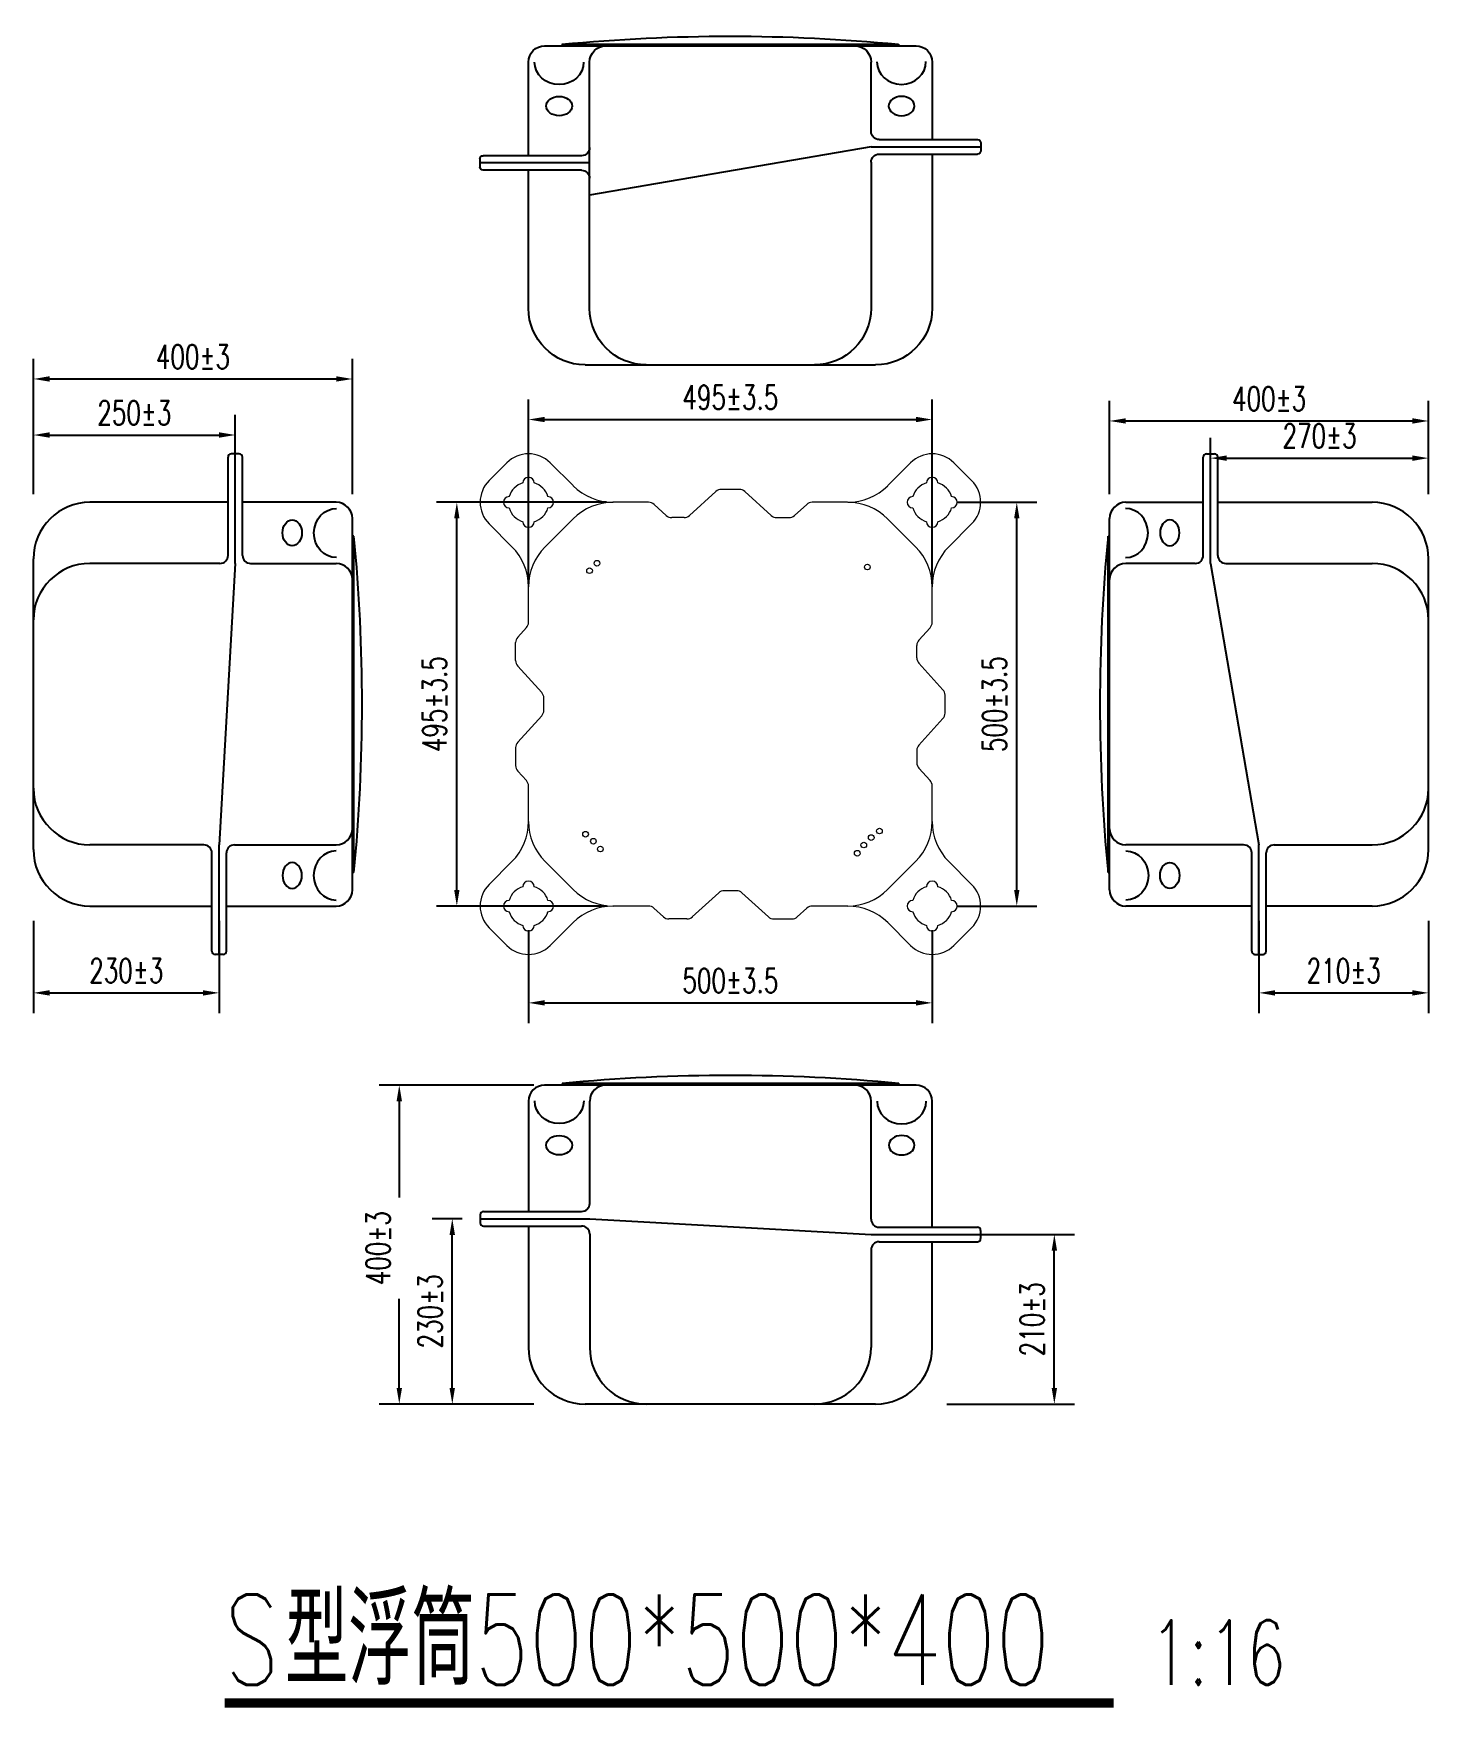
# Model space of a CAD drawing. Header units: millimetres. Extents: x -1003406 to 3312184, y 81337 to 716393.
# Drawn here: x 1129715 to 1131443, y 430045 to 432118 of the extents above; entities that cross this region are included whole.
import ezdxf

# ---------------------------------------------------------------- set-up
doc = ezdxf.new("R2010")
doc.units = ezdxf.units.MM
doc.header["$LTSCALE"] = 10
doc.layers.get('Defpoints').update_dxf_attribs({"linetype": 'CONTINUOUS'})
doc.layers.add('2维浮筒', color=253, linetype='CONTINUOUS', lineweight=5)
for name, color, linetype in [('DIM_SYMB', 3, 'CONTINUOUS'), ('FT', 5, 'CONTINUOUS'), ('PUB_DIM', 3, 'CONTINUOUS'), ('PUB_TEXT', 7, 'CONTINUOUS')]:
    doc.layers.add(name, color=color, linetype=linetype)
doc.styles.add('_TCH_DIM_T3', font='SIMPLEX', dxfattribs={"width": 0.705882, "bigfont": 'GBCBIG'})
doc.styles.get("Standard").update_dxf_attribs({"font": 'simplex.shx', "width": 0.7, "bigfont": 'hztxt.shx'})
doc.dimstyles.new('_T&&10', dxfattribs={"dimtxt": 29.75, "dimasz": 20, "dimexe": 25, "dimexo": 30, "dimgap": 12.625, "dimtad": 1, "dimdec": 0, "dimzin": 0, "dimdsep": 46, "dimtxsty": '_TCH_DIM_T3', "dimcen": 0.09, "dimclrt": 7, "dimazin": 2, "dimtfac": 1, "dimtdec": 0, "dimtix": 1, "dimtmove": 2, "dimatfit": 3, "dimfxl": 100, "dimtolj": 1, "dimtzin": 0, "dimarcsym": 0})

# ---------------------------------------------------------------- blocks, each defined once
blk = doc.blocks.new('*D625')
at = {"layer": 'Defpoints', "color": 0, "transparency": 16777216}
for p in [(1130168.5, 430816), (1130365.3, 430816), (1130365.3, 430421)]:
    blk.add_point(p, dxfattribs=at)
at = {"layer": 'PUB_DIM', "color": 0, "lineweight": -2, "transparency": 16777216}
for p, q in [((1130335.3, 430816), (1130143.5, 430816)), ((1130168.5, 430796), (1130168.5, 430676.6)), ((1130168.5, 430441), (1130168.5, 430551.3)), ((1130335.3, 430421), (1130143.5, 430421))]:
    blk.add_line(p, q, dxfattribs=at)
at = {"layer": 'PUB_DIM', "color": 0, "transparency": 16777216}
for points in [[(1130165.2, 430796), (1130171.9, 430796), (1130168.5, 430816)], [(1130165.2, 430441), (1130171.9, 430441), (1130168.5, 430421)]]:
    blk.add_solid(points, dxfattribs=at)
at = {"layer": 'PUB_DIM', "color": 7, "transparency": 16777216, "insert": (1130142.2, 430614), "char_height": 29.75, "attachment_point": 5, "rotation": 90, "style": '_TCH_DIM_T3'}
blk.add_mtext('\\A1;400±3', dxfattribs=at)
blk = doc.blocks.new('*D626')
at = {"layer": 'Defpoints', "color": 0, "transparency": 16777216}
for p in [(1129965.4, 431621), (1129715.4, 431547.7), (1129965.4, 431547.7)]:
    blk.add_point(p, dxfattribs=at)
at = {"layer": 'PUB_DIM', "color": 0, "lineweight": -2, "transparency": 16777216}
for p, q in [((1129715.4, 431577.7), (1129715.4, 431646)), ((1129965.4, 431577.7), (1129965.4, 431646)), ((1129735.4, 431621), (1129945.4, 431621))]:
    blk.add_line(p, q, dxfattribs=at)
at = {"layer": 'PUB_DIM', "color": 0, "transparency": 16777216}
for points in [[(1129735.4, 431624.4), (1129735.4, 431617.7), (1129715.4, 431621)], [(1129945.4, 431624.4), (1129945.4, 431617.7), (1129965.4, 431621)]]:
    blk.add_solid(points, dxfattribs=at)
at = {"layer": 'PUB_DIM', "color": 7, "transparency": 16777216, "insert": (1129840.4, 431648.5), "char_height": 29.75, "attachment_point": 5, "style": '_TCH_DIM_T3'}
blk.add_mtext('\\A1;250±3', dxfattribs=at)
blk = doc.blocks.new('*D627')
at = {"layer": 'Defpoints', "color": 0, "transparency": 16777216}
for p in [(1130110.4, 431690.4), (1129715.4, 431517.7), (1130110.4, 431517.7)]:
    blk.add_point(p, dxfattribs=at)
at = {"layer": 'PUB_DIM', "color": 0, "lineweight": -2, "transparency": 16777216}
for p, q in [((1129715.4, 431547.7), (1129715.4, 431715.4)), ((1130110.4, 431547.7), (1130110.4, 431715.4)), ((1129735.4, 431690.4), (1130090.4, 431690.4))]:
    blk.add_line(p, q, dxfattribs=at)
at = {"layer": 'PUB_DIM', "color": 0, "transparency": 16777216}
for points in [[(1129735.4, 431693.8), (1129735.4, 431687.1), (1129715.4, 431690.4)], [(1130090.4, 431693.8), (1130090.4, 431687.1), (1130110.4, 431690.4)]]:
    blk.add_solid(points, dxfattribs=at)
at = {"layer": 'PUB_DIM', "color": 7, "transparency": 16777216, "insert": (1129912.9, 431717.9), "char_height": 29.75, "attachment_point": 5, "style": '_TCH_DIM_T3'}
blk.add_mtext('\\A1;400±3', dxfattribs=at)
blk = doc.blocks.new('*D628')
at = {"layer": 'Defpoints', "color": 0, "transparency": 16777216}
for p in [(1129715.4, 431049.6), (1129945.4, 431049.6), (1129945.4, 430930.2)]:
    blk.add_point(p, dxfattribs=at)
at = {"layer": 'PUB_DIM', "color": 0, "lineweight": -2, "transparency": 16777216}
for p, q in [((1129715.4, 431019.6), (1129715.4, 430905.2)), ((1129945.4, 431019.6), (1129945.4, 430905.2)), ((1129735.4, 430930.2), (1129925.4, 430930.2))]:
    blk.add_line(p, q, dxfattribs=at)
at = {"layer": 'PUB_DIM', "color": 0, "transparency": 16777216}
for points in [[(1129735.4, 430933.5), (1129735.4, 430926.8), (1129715.4, 430930.2)], [(1129925.4, 430933.5), (1129925.4, 430926.8), (1129945.4, 430930.2)]]:
    blk.add_solid(points, dxfattribs=at)
at = {"layer": 'PUB_DIM', "color": 7, "transparency": 16777216, "insert": (1129830.4, 430957.7), "char_height": 29.75, "attachment_point": 5, "style": '_TCH_DIM_T3'}
blk.add_mtext('\\A1;230±3', dxfattribs=at)
blk = doc.blocks.new('*D868')
at = {"layer": 'Defpoints', "color": 0, "transparency": 16777216}
for p in [(1131233.4, 431049.6), (1131443.4, 431049.6), (1131443.4, 430930.2)]:
    blk.add_point(p, dxfattribs=at)
at = {"layer": 'PUB_DIM', "color": 0, "lineweight": -2, "transparency": 16777216}
for p, q in [((1131233.4, 431019.6), (1131233.4, 430905.2)), ((1131443.4, 431019.6), (1131443.4, 430905.2)), ((1131253.4, 430930.2), (1131423.4, 430930.2))]:
    blk.add_line(p, q, dxfattribs=at)
at = {"layer": 'PUB_DIM', "color": 0, "transparency": 16777216}
for points in [[(1131253.4, 430933.5), (1131253.4, 430926.8), (1131233.4, 430930.2)], [(1131423.4, 430933.5), (1131423.4, 430926.8), (1131443.4, 430930.2)]]:
    blk.add_solid(points, dxfattribs=at)
at = {"layer": 'PUB_DIM', "color": 7, "transparency": 16777216, "insert": (1131338.4, 430957.7), "char_height": 29.75, "attachment_point": 5, "style": '_TCH_DIM_T3'}
blk.add_mtext('\\A1;210±3', dxfattribs=at)
blk = doc.blocks.new('*D869')
at = {"layer": 'Defpoints', "color": 0, "transparency": 16777216}
for p in [(1131443.4, 431638.4), (1131048.4, 431517.7), (1131443.4, 431517.7)]:
    blk.add_point(p, dxfattribs=at)
at = {"layer": 'PUB_DIM', "color": 0, "lineweight": -2, "transparency": 16777216}
for p, q in [((1131048.4, 431547.7), (1131048.4, 431663.4)), ((1131443.4, 431547.7), (1131443.4, 431663.4)), ((1131068.4, 431638.4), (1131423.4, 431638.4))]:
    blk.add_line(p, q, dxfattribs=at)
at = {"layer": 'PUB_DIM', "color": 0, "transparency": 16777216}
for points in [[(1131068.4, 431641.8), (1131068.4, 431635.1), (1131048.4, 431638.4)], [(1131423.4, 431641.8), (1131423.4, 431635.1), (1131443.4, 431638.4)]]:
    blk.add_solid(points, dxfattribs=at)
at = {"layer": 'PUB_DIM', "color": 7, "transparency": 16777216, "insert": (1131245.9, 431665.9), "char_height": 29.75, "attachment_point": 5, "style": '_TCH_DIM_T3'}
blk.add_mtext('\\A1;400±3', dxfattribs=at)
blk = doc.blocks.new('*D870')
at = {"layer": 'Defpoints', "color": 0, "transparency": 16777216}
for p in [(1131443.4, 431592.4), (1131173.4, 431547.7), (1131443.4, 431547.7)]:
    blk.add_point(p, dxfattribs=at)
at = {"layer": 'PUB_DIM', "color": 0, "lineweight": -2, "transparency": 16777216}
for p, q in [((1131173.4, 431577.7), (1131173.4, 431617.4)), ((1131443.4, 431577.7), (1131443.4, 431617.4)), ((1131193.4, 431592.4), (1131423.4, 431592.4))]:
    blk.add_line(p, q, dxfattribs=at)
at = {"layer": 'PUB_DIM', "color": 0, "transparency": 16777216}
for points in [[(1131193.4, 431595.7), (1131193.4, 431589), (1131173.4, 431592.4)], [(1131423.4, 431595.7), (1131423.4, 431589), (1131443.4, 431592.4)]]:
    blk.add_solid(points, dxfattribs=at)
at = {"layer": 'PUB_DIM', "color": 7, "transparency": 16777216, "insert": (1131308.4, 431619.9), "char_height": 29.75, "attachment_point": 5, "style": '_TCH_DIM_T3'}
blk.add_mtext('\\A1;270±3', dxfattribs=at)
blk = doc.blocks.new('*D871')
at = {"layer": 'Defpoints', "color": 0, "transparency": 16777216}
for p in [(1130828.6, 431537.7), (1130933.4, 431537.7), (1130828.6, 431037.7)]:
    blk.add_point(p, dxfattribs=at)
at = {"layer": 'PUB_DIM', "color": 0, "lineweight": -2, "transparency": 16777216}
for p, q in [((1130858.6, 431537.7), (1130958.4, 431537.7)), ((1130933.4, 431057.7), (1130933.4, 431517.7)), ((1130858.6, 431037.7), (1130958.4, 431037.7))]:
    blk.add_line(p, q, dxfattribs=at)
at = {"layer": 'PUB_DIM', "color": 0, "transparency": 16777216}
for points in [[(1130930.1, 431517.7), (1130936.7, 431517.7), (1130933.4, 431537.7)], [(1130930.1, 431057.7), (1130936.7, 431057.7), (1130933.4, 431037.7)]]:
    blk.add_solid(points, dxfattribs=at)
at = {"layer": 'PUB_DIM', "color": 7, "transparency": 16777216, "insert": (1130905.9, 431287.7), "char_height": 29.75, "attachment_point": 5, "rotation": 90, "style": '_TCH_DIM_T3'}
blk.add_mtext('\\A1;500±3.5', dxfattribs=at)
blk = doc.blocks.new('*D872')
at = {"layer": 'Defpoints', "color": 0, "transparency": 16777216}
for p in [(1130239.8, 431537.7), (1130455.2, 431537.7), (1130455.2, 431037.7)]:
    blk.add_point(p, dxfattribs=at)
at = {"layer": 'PUB_DIM', "color": 0, "lineweight": -2, "transparency": 16777216}
for p, q in [((1130425.2, 431537.7), (1130214.8, 431537.7)), ((1130239.8, 431057.7), (1130239.8, 431517.7)), ((1130425.2, 431037.7), (1130214.8, 431037.7))]:
    blk.add_line(p, q, dxfattribs=at)
at = {"layer": 'PUB_DIM', "color": 0, "transparency": 16777216}
for points in [[(1130236.5, 431517.7), (1130243.1, 431517.7), (1130239.8, 431537.7)], [(1130236.5, 431057.7), (1130243.1, 431057.7), (1130239.8, 431037.7)]]:
    blk.add_solid(points, dxfattribs=at)
at = {"layer": 'PUB_DIM', "color": 7, "transparency": 16777216, "insert": (1130212.3, 431287.7), "char_height": 29.75, "attachment_point": 5, "rotation": 90, "style": '_TCH_DIM_T3'}
blk.add_mtext('\\A1;495±3.5', dxfattribs=at)
blk = doc.blocks.new('*D873')
at = {"layer": 'Defpoints', "color": 0, "transparency": 16777216}
for p in [(1130328.6, 431037.7), (1130828.6, 431037.7), (1130828.6, 430917.8)]:
    blk.add_point(p, dxfattribs=at)
at = {"layer": 'PUB_DIM', "color": 0, "lineweight": -2, "transparency": 16777216}
for p, q in [((1130328.6, 431007.7), (1130328.6, 430892.8)), ((1130828.6, 431007.7), (1130828.6, 430892.8)), ((1130348.6, 430917.8), (1130808.6, 430917.8))]:
    blk.add_line(p, q, dxfattribs=at)
at = {"layer": 'PUB_DIM', "color": 0, "transparency": 16777216}
for points in [[(1130348.6, 430921.2), (1130348.6, 430914.5), (1130328.6, 430917.8)], [(1130808.6, 430921.2), (1130808.6, 430914.5), (1130828.6, 430917.8)]]:
    blk.add_solid(points, dxfattribs=at)
at = {"layer": 'PUB_DIM', "color": 7, "transparency": 16777216, "insert": (1130578.6, 430945.3), "char_height": 29.75, "attachment_point": 5, "style": '_TCH_DIM_T3'}
blk.add_mtext('\\A1;500±3.5', dxfattribs=at)
blk = doc.blocks.new('*D874')
at = {"layer": 'Defpoints', "color": 0, "transparency": 16777216}
for p in [(1130828.6, 431640.2), (1130328.6, 431411.2), (1130828.6, 431411.2)]:
    blk.add_point(p, dxfattribs=at)
at = {"layer": 'PUB_DIM', "color": 0, "lineweight": -2, "transparency": 16777216}
for p, q in [((1130328.6, 431441.2), (1130328.6, 431665.2)), ((1130828.6, 431441.2), (1130828.6, 431665.2)), ((1130348.6, 431640.2), (1130808.6, 431640.2))]:
    blk.add_line(p, q, dxfattribs=at)
at = {"layer": 'PUB_DIM', "color": 0, "transparency": 16777216}
for points in [[(1130348.6, 431643.5), (1130348.6, 431636.9), (1130328.6, 431640.2)], [(1130808.6, 431643.5), (1130808.6, 431636.9), (1130828.6, 431640.2)]]:
    blk.add_solid(points, dxfattribs=at)
at = {"layer": 'PUB_DIM', "color": 7, "transparency": 16777216, "insert": (1130578.6, 431667.7), "char_height": 29.75, "attachment_point": 5, "style": '_TCH_DIM_T3'}
blk.add_mtext('\\A1;495±3.5', dxfattribs=at)
blk = doc.blocks.new('$matou$00000178')
at = {"layer": 'FT', "color": 0}
for p, q in [((230, 191.5), (-230, 191.5)), ((208.5, 193.5), (-208.2, 193.5)), ((-208.2, 193.5), (-208.2, 191.5)), ((208.5, 193.5), (208.5, 191.5)), ((-250, 171.5), (-250, 75.5)), ((-174.3, 85.5), (-174.3, 171.5)), ((174.3, -133.5), (174.3, 171.5)), ((250, 55.5), (250, 171.5)), ((-174.3, 66.5), (-310.1, 66.5)), ((-184.3, 75.5), (-306.1, 75.5)), ((-174.3, 66.5), (174.3, 6.5)), ((-184.3, 57.5), (-306.1, 57.5)), ((-250, 57.5), (-250, -133.5)), ((-174.3, 47.5), (-174.3, -133.5)), ((174.3, 46.5), (310.1, 46.5)), ((184.3, 55.5), (306.1, 55.5)), ((184.3, 37.5), (306.1, 37.5)), ((250, -133.5), (250, 37.5)), ((180, -203.5), (-180, -203.5))]:
    blk.add_line(p, q, dxfattribs=at)
at = {"layer": 'FT', "color": 0, "ltscale": 0.5}
for p, q in [((-310.1, 71.5), (-310.1, 61.5)), ((310.1, 51.5), (310.1, 41.5))]:
    blk.add_line(p, q, dxfattribs=at)
at = {"layer": 'FT', "color": 0}
for centre, radius, start, end in [((-230, 171.5), 20, 90, 180), ((0.2, -1972), 2175.5, 84.5043, 95.4957), ((-154.3, 171.5), 20, 90, 180), ((154.3, 171.5), 20, 0, 90), ((230, 171.5), 20, 0, 90), ((-184.3, 85.5), 10, 270, 0), ((184.3, 65.5), 10, 180, 270), ((-306.1, 61.5), 4, 180, 270), ((-184.3, 47.5), 10, 0, 90), ((306.1, 41.5), 4, 270, 0), ((184.3, 27.5), 10, 90, 180), ((-180, -133.5), 70, 180, 270), ((-104.3, -133.5), 70, 180, 270), ((104.3, -133.5), 70, 270, 0), ((180, -133.5), 70, 270, 0)]:
    blk.add_arc(centre, radius, start, end, dxfattribs=at)
at = {"layer": 'FT', "color": 0, "ltscale": 0.5}
for centre, start, end in [((-306.1, 71.5), 90, 180), ((306.1, 51.5), 0, 90)]:
    blk.add_arc(centre, 4, start, end, dxfattribs=at)
at = {"layer": 'FT', "color": 0, "extrusion": (0, 0, -1)}
blk.add_ellipse((-211.9, 171.9), major_axis=(-30.4, 0.1), ratio=0.921809, start_param=3.141593, end_param=6.283185, dxfattribs=at)
at = {"layer": 'FT', "color": 0}
blk.add_ellipse((212.1, 171.5), major_axis=(30.4, 0), ratio=0.921809, start_param=3.141593, end_param=6.283185, dxfattribs=at)
blk.add_ellipse((-212.1, 117), major_axis=(-16, 0), ratio=0.75, dxfattribs=at)
at = {"layer": 'FT', "color": 0, "extrusion": (0, 0, -1)}
blk.add_ellipse((212.1, 117), major_axis=(16, 0), ratio=0.75, dxfattribs=at)

msp = doc.modelspace()

# ---------------------------------------------------------------- linework, layer by layer
at = {"layer": '2维浮筒'}
for p, q in [((1130279.8, 431564.7), (1130301.7, 431586.6)), ((1130355.5, 431586.6), (1130383.8, 431558.3)), ((1130801.8, 431586.6), (1130773.5, 431558.3)), ((1130855.5, 431586.6), (1130877.5, 431564.7)), ((1130528, 431521.3), (1130560.8, 431551.1)), ((1130589.8, 431553.7), (1130567.5, 431553.7)), ((1130629.3, 431521.3), (1130596.5, 431551.1)), ((1130477.4, 431537.7), (1130433.2, 431537.7)), ((1130499.3, 431521.3), (1130484.1, 431535.1)), ((1130658, 431521.3), (1130673.2, 431535.1)), ((1130723.9, 431537.7), (1130679.9, 431537.7)), ((1130279.8, 431510.9), (1130308.1, 431482.6)), ((1130383.9, 431517.2), (1130349.1, 431482.5)), ((1130521.3, 431518.7), (1130506, 431518.7)), ((1130636, 431518.7), (1130651.3, 431518.7)), ((1130808.1, 431482.5), (1130773.4, 431517.2)), ((1130877.5, 431510.9), (1130849.1, 431482.6)), ((1130328.6, 431389.2), (1130328.6, 431433)), ((1130828.6, 431389), (1130828.6, 431433)), ((1130315.2, 431370.6), (1130326, 431382.5)), ((1130812.2, 431367.1), (1130826, 431382.3)), ((1130312.6, 431341.6), (1130312.6, 431363.9)), ((1130809.6, 431345.1), (1130809.6, 431360.4)), ((1130812.2, 431338.4), (1130842, 431305.6)), ((1130315.2, 431334.9), (1130345, 431302.1)), ((1130347.6, 431280.1), (1130347.6, 431295.4)), ((1130844.6, 431276.6), (1130844.6, 431298.9)), ((1130315.2, 431240.6), (1130345, 431273.4)), ((1130812.2, 431237.1), (1130842, 431269.9)), ((1130312.6, 431233.9), (1130312.6, 431211.6)), ((1130809.6, 431230.4), (1130809.6, 431215.1)), ((1130315.2, 431204.9), (1130326, 431193)), ((1130812.2, 431208.4), (1130826, 431193.2)), ((1130328.6, 431142.3), (1130328.6, 431186.3)), ((1130828.6, 431142.3), (1130828.6, 431186.5)), ((1130279.8, 431064.6), (1130308.1, 431092.9)), ((1130383.9, 431058.3), (1130349.1, 431093)), ((1130808.1, 431093), (1130773.4, 431058.3)), ((1130877.5, 431064.6), (1130849.1, 431092.9)), ((1130531.5, 431024.3), (1130564.3, 431054.1)), ((1130586.3, 431056.7), (1130571, 431056.7)), ((1130625.8, 431024.3), (1130593, 431054.1)), ((1130477.2, 431037.7), (1130433.2, 431037.7)), ((1130495.8, 431024.3), (1130483.9, 431035.1)), ((1130661.5, 431024.3), (1130673.4, 431035.1)), ((1130723.9, 431037.7), (1130680.1, 431037.7)), ((1130301.7, 430988.9), (1130279.8, 431010.8)), ((1130355.5, 430988.9), (1130383.8, 431017.2)), ((1130524.8, 431021.7), (1130502.5, 431021.7)), ((1130632.5, 431021.7), (1130654.8, 431021.7)), ((1130801.8, 430988.9), (1130773.5, 431017.2)), ((1130877.5, 431010.8), (1130855.5, 430988.9))]:
    msp.add_line(p, q, dxfattribs=at)
for centre in [(1130413.4, 431462.2), (1130404.2, 431453), (1130748.3, 431457.5), (1130399.2, 431126.7), (1130763.3, 431130.6), (1130408.9, 431118), (1130417.6, 431108.3), (1130743.9, 431113.3), (1130753.1, 431122.5), (1130735.8, 431103.1)]:
    msp.add_circle(centre, 3.5, dxfattribs=at)
for centre, radius, start, end in [((1130328.6, 431559.7), 38, 45, 135), ((1130828.7, 431559.7), 38, 45, 135), ((1130328.6, 431561.7), 7, 0, 180), ((1130828.6, 431561.7), 7, 0, 180), ((1130306.7, 431537.8), 38, 135, 225), ((1130304.6, 431537.7), 7, 90, 270), ((1130328.6, 431537.7), 25, 106.2602, 163.7398), ((1130328.6, 431537.7), 25, 16.2602, 73.7398), ((1130352.6, 431537.7), 7, 270, 90), ((1130433.3, 431607.7), 70, 225, 270), ((1130567.5, 431543.7), 10, 90, 132.2737), ((1130589.8, 431543.7), 10, 47.7263, 90), ((1130724, 431607.7), 70, 270, 315), ((1130804.6, 431537.7), 7, 90, 270), ((1130828.6, 431537.7), 25, 106.2602, 163.7398), ((1130828.6, 431537.7), 25, 16.2602, 73.7398), ((1130852.6, 431537.7), 7, 270, 90), ((1130850.6, 431537.8), 38, 315, 45), ((1130328.6, 431537.7), 25, 196.2602, 253.7398), ((1130328.6, 431537.7), 25, 286.2602, 343.7398), ((1130433.4, 431467.7), 70, 90, 135), ((1130477.4, 431527.7), 10, 47.7263, 90), ((1130679.9, 431527.7), 10, 90, 132.2737), ((1130723.9, 431467.7), 70, 45, 90), ((1130828.6, 431537.7), 25, 196.2602, 253.7398), ((1130828.6, 431537.7), 25, 286.2602, 343.7398), ((1130328.6, 431513.7), 7, 180, 0), ((1130506, 431528.7), 10, 227.7263, 270), ((1130521.3, 431528.7), 10, 270, 312.2737), ((1130636, 431528.7), 10, 227.7263, 270), ((1130651.3, 431528.7), 10, 270, 312.2737), ((1130828.6, 431513.7), 7, 180, 0), ((1130258.6, 431433.1), 70, 0, 45), ((1130398.6, 431433), 70, 135, 180), ((1130758.6, 431433), 70, 0, 45), ((1130898.6, 431433.1), 70, 135, 180), ((1130318.6, 431389.2), 10, 317.7263, 0), ((1130818.6, 431389), 10, 317.7263, 0), ((1130322.6, 431363.9), 10, 137.7263, 180), ((1130819.6, 431360.4), 10, 137.7263, 180), ((1130322.6, 431341.6), 10, 180, 222.2737), ((1130819.6, 431345.1), 10, 180, 222.2737), ((1130337.6, 431295.4), 10, 0, 42.2737), ((1130834.6, 431298.9), 10, 0, 42.2737), ((1130337.6, 431280.1), 10, 317.7263, 0), ((1130834.6, 431276.6), 10, 317.7263, 0), ((1130322.6, 431233.9), 10, 137.7263, 180), ((1130819.6, 431230.4), 10, 137.7263, 180), ((1130819.6, 431215.1), 10, 180, 222.2737), ((1130322.6, 431211.6), 10, 180, 222.2737), ((1130318.6, 431186.3), 10, 0, 42.2737), ((1130818.6, 431186.5), 10, 0, 42.2737), ((1130258.6, 431142.4), 70, 315, 0), ((1130398.6, 431142.5), 70, 180, 225), ((1130758.6, 431142.5), 70, 315, 0), ((1130898.6, 431142.4), 70, 180, 225), ((1130328.6, 431061.7), 7, 0, 180), ((1130828.6, 431061.7), 7, 0, 180), ((1130306.7, 431037.7), 38, 135, 225), ((1130328.6, 431037.7), 25, 106.2602, 163.7398), ((1130328.6, 431037.7), 25, 16.2602, 73.7398), ((1130433.4, 431107.7), 70, 225, 270), ((1130571, 431046.7), 10, 90, 132.2737), ((1130586.3, 431046.7), 10, 47.7263, 90), ((1130723.9, 431107.7), 70, 270, 315), ((1130828.6, 431037.7), 25, 106.2602, 163.7398), ((1130828.6, 431037.7), 25, 16.2602, 73.7398), ((1130850.6, 431037.7), 38, 315, 45), ((1130304.6, 431037.7), 7, 90, 270), ((1130328.6, 431037.7), 25, 196.2602, 253.7398), ((1130328.6, 431037.7), 25, 286.2602, 343.7398), ((1130352.6, 431037.7), 7, 270, 90), ((1130433.3, 430967.7), 70, 90, 135), ((1130477.2, 431027.7), 10, 47.7263, 90), ((1130680.1, 431027.7), 10, 90, 132.2737), ((1130724, 430967.7), 70, 45, 90), ((1130804.6, 431037.7), 7, 90, 270), ((1130828.6, 431037.7), 25, 196.2602, 253.7398), ((1130828.6, 431037.7), 25, 286.2602, 343.7398), ((1130852.6, 431037.7), 7, 270, 90), ((1130328.6, 431013.7), 7, 180, 0), ((1130502.5, 431031.7), 10, 227.7263, 270), ((1130524.8, 431031.7), 10, 270, 312.2737), ((1130632.5, 431031.7), 10, 227.7263, 270), ((1130654.8, 431031.7), 10, 270, 312.2737), ((1130828.6, 431013.7), 7, 180, 0), ((1130328.6, 431015.8), 38, 225, 315), ((1130828.7, 431015.8), 38, 225, 315)]:
    msp.add_arc(centre, radius, start, end, dxfattribs=at)
at = {"layer": 'DIM_SYMB', "color": 0, "const_width": 11.2}
msp.add_lwpolyline([(1129952.2, 430050.8), (1131053.5, 430050.8)], dxfattribs=at)
at = {"layer": 'FT', "color": 0}
for p, q in [((1129956.4, 431472), (1129956.4, 431593.7)), ((1129965.4, 431462), (1129965.4, 431597.7)), ((1129974.4, 431472), (1129974.4, 431593.7)), ((1131164.4, 431472), (1131164.4, 431593.7)), ((1131173.4, 431462), (1131173.4, 431597.7)), ((1131182.4, 431472), (1131182.4, 431593.7)), ((1129956.4, 431537.7), (1129785.4, 431537.7)), ((1130090.4, 431537.7), (1129974.4, 431537.7)), ((1131068.4, 431537.7), (1131164.4, 431537.7)), ((1131182.4, 431537.7), (1131373.4, 431537.7)), ((1130110.4, 431057.7), (1130110.4, 431517.7)), ((1131048.4, 431057.7), (1131048.4, 431517.7)), ((1130112.4, 431495.9), (1130110.4, 431495.9)), ((1130112.4, 431079.2), (1130112.4, 431495.9)), ((1131046.4, 431495.9), (1131048.4, 431495.9)), ((1131046.4, 431079.2), (1131046.4, 431495.9)), ((1129715.4, 431107.7), (1129715.4, 431467.7)), ((1129946.4, 431462), (1129785.4, 431462)), ((1129965.4, 431462), (1129945.4, 431113.5)), ((1129984.4, 431462), (1130090.4, 431462)), ((1131154.4, 431462), (1131068.4, 431462)), ((1131173.4, 431462), (1131233.4, 431113.5)), ((1131192.4, 431462), (1131373.4, 431462)), ((1131443.4, 431107.7), (1131443.4, 431467.7)), ((1129926.4, 431113.5), (1129785.4, 431113.5)), ((1129945.4, 430977.8), (1129945.4, 431113.5)), ((1129964.4, 431113.5), (1130090.4, 431113.5)), ((1131214.4, 431113.5), (1131068.4, 431113.5)), ((1131233.4, 430977.8), (1131233.4, 431113.5)), ((1131252.4, 431113.5), (1131373.4, 431113.5)), ((1129936.4, 430981.8), (1129936.4, 431103.5)), ((1129954.4, 430981.8), (1129954.4, 431103.5)), ((1131224.4, 430981.8), (1131224.4, 431103.5)), ((1131242.4, 430981.8), (1131242.4, 431103.5)), ((1130112.4, 431079.2), (1130110.4, 431079.2)), ((1131046.4, 431079.2), (1131048.4, 431079.2)), ((1129785.4, 431037.7), (1129936.4, 431037.7)), ((1129954.4, 431037.7), (1130090.4, 431037.7)), ((1131224.4, 431037.7), (1131068.4, 431037.7)), ((1131373.4, 431037.7), (1131242.4, 431037.7)), ((1130808.6, 430816), (1130348.6, 430816)), ((1130370.4, 430818), (1130370.4, 430816)), ((1130787.1, 430818), (1130370.4, 430818)), ((1130787.1, 430818), (1130787.1, 430816)), ((1130328.6, 430796), (1130328.6, 430659.5)), ((1130404.4, 430669.5), (1130404.4, 430796)), ((1130752.9, 430650), (1130752.9, 430796)), ((1130828.6, 430640), (1130828.6, 430796)), ((1130272.7, 430659.5), (1130394.4, 430659.5)), ((1130268.7, 430650.5), (1130404.4, 430650.5)), ((1130272.7, 430641.5), (1130394.4, 430641.5)), ((1130328.6, 430641.5), (1130328.6, 430491)), ((1130404.4, 430650.5), (1130752.9, 430631)), ((1130762.9, 430640), (1130884.6, 430640)), ((1130404.4, 430631.5), (1130404.4, 430491)), ((1130752.9, 430631), (1130888.6, 430631)), ((1130752.9, 430612), (1130752.9, 430491)), ((1130762.9, 430622), (1130884.6, 430622)), ((1130828.6, 430491), (1130828.6, 430622)), ((1130758.6, 430421), (1130398.6, 430421))]:
    msp.add_line(p, q, dxfattribs=at)
at = {"layer": 'FT', "color": 0, "ltscale": 0.5}
for p, q in [((1129970.4, 431597.7), (1129960.4, 431597.7)), ((1131168.4, 431597.7), (1131178.4, 431597.7)), ((1129950.4, 430977.8), (1129940.4, 430977.8)), ((1131228.4, 430977.8), (1131238.4, 430977.8)), ((1130268.7, 430655.5), (1130268.7, 430645.5)), ((1130888.6, 430636), (1130888.6, 430626))]:
    msp.add_line(p, q, dxfattribs=at)
at = {"layer": 'FT', "color": 0}
for centre, radius, start, end in [((1129960.4, 431593.7), 4, 90, 180), ((1131178.4, 431593.7), 4, 0, 90), ((1129785.4, 431467.7), 70, 90, 180), ((1130090.4, 431517.7), 20, 0, 90), ((1131068.4, 431517.7), 20, 90, 180), ((1131373.4, 431467.7), 70, 0, 90), ((1127946.9, 431287.6), 2175.5, 354.5043, 5.4957), ((1133211.9, 431287.6), 2175.5, 174.5043, 185.4957), ((1129785.4, 431392), 70, 90, 180), ((1129946.4, 431472), 10, 270, 0), ((1129984.4, 431472), 10, 180, 270), ((1130090.4, 431442), 20, 0, 90), ((1131068.4, 431442), 20, 90, 180), ((1131154.4, 431472), 10, 270, 0), ((1131192.4, 431472), 10, 180, 270), ((1131373.4, 431392), 70, 0, 90), ((1129785.4, 431183.5), 70, 180, 270), ((1131373.4, 431183.5), 70, 270, 0), ((1130090.4, 431133.5), 20, 270, 0), ((1131068.4, 431133.5), 20, 180, 270), ((1129926.4, 431103.5), 10, 0, 90), ((1129964.4, 431103.5), 10, 90, 180), ((1131214.4, 431103.5), 10, 0, 90), ((1131252.4, 431103.5), 10, 90, 180), ((1129785.4, 431107.7), 70, 180, 270), ((1131373.4, 431107.7), 70, 270, 0), ((1130090.4, 431057.7), 20, 270, 0), ((1131068.4, 431057.7), 20, 180, 270), ((1129940.4, 430981.8), 4, 180, 270), ((1131238.4, 430981.8), 4, 270, 0), ((1130578.8, 428652.5), 2175.5, 84.5043, 95.4957), ((1130348.6, 430796), 20, 90, 180), ((1130424.4, 430796), 20, 90, 180), ((1130732.9, 430796), 20, 0, 90), ((1130808.6, 430796), 20, 0, 90), ((1130394.4, 430669.5), 10, 270, 0), ((1130272.7, 430645.5), 4, 180, 270), ((1130394.4, 430631.5), 10, 0, 90), ((1130762.9, 430650), 10, 180, 270), ((1130762.9, 430612), 10, 90, 180), ((1130884.6, 430626), 4, 270, 0), ((1130398.6, 430491), 70, 180, 270), ((1130474.4, 430491), 70, 180, 270), ((1130682.9, 430491), 70, 270, 0), ((1130758.6, 430491), 70, 270, 0)]:
    msp.add_arc(centre, radius, start, end, dxfattribs=at)
at = {"layer": 'FT', "color": 0, "ltscale": 0.5}
for centre, start, end in [((1129970.4, 431593.7), 0, 90), ((1131168.4, 431593.7), 90, 180), ((1129950.4, 430981.8), 270, 0), ((1131228.4, 430981.8), 180, 270), ((1130272.7, 430655.5), 90, 180), ((1130884.6, 430636), 0, 90)]:
    msp.add_arc(centre, 4, start, end, dxfattribs=at)
at = {"layer": 'FT', "color": 0, "extrusion": (0, 0, -1)}
for centre, major_axis in [((1130090.8, 431499.6), (0.1, 30.4)), ((1131068.4, 431075.6), (0, -30.4)), ((1130366.7, 430796.4), (-30.4, 0.1))]:
    msp.add_ellipse(centre, major_axis=major_axis, ratio=0.921809, start_param=3.141593, end_param=6.283185, dxfattribs=at)
at = {"layer": 'FT', "color": 0}
for centre, major_axis in [((1131068, 431499.6), (-0.1, 30.4)), ((1130090.4, 431075.6), (0, -30.4)), ((1130790.8, 430796), (30.4, 0))]:
    msp.add_ellipse(centre, major_axis=major_axis, ratio=0.921809, start_param=3.141593, end_param=6.283185, dxfattribs=at)
for centre, major_axis in [((1130035.9, 431499.9), (0, 16)), ((1131122.9, 431075.6), (0, -16)), ((1130366.5, 430741.5), (-16, 0))]:
    msp.add_ellipse(centre, major_axis=major_axis, ratio=0.75, dxfattribs=at)
at = {"layer": 'FT', "color": 0, "extrusion": (0, 0, -1)}
for centre, major_axis in [((1131122.9, 431499.9), (0, 16)), ((1130035.9, 431075.6), (0, -16)), ((1130790.8, 430741.5), (16, 0))]:
    msp.add_ellipse(centre, major_axis=major_axis, ratio=0.75, dxfattribs=at)
at = {"layer": 'PUB_DIM'}
for p, q in [((1130246.6, 430650.5), (1130209.2, 430650.5)), ((1130234.2, 430441), (1130234.2, 430630.5)), ((1130846.8, 430631), (1131004.9, 430631)), ((1130979.9, 430441), (1130979.9, 430611)), ((1130246.6, 430421), (1130209.2, 430421)), ((1130846.8, 430421), (1131004.9, 430421))]:
    msp.add_line(p, q, dxfattribs=at)
for points in [[(1130230.8, 430630.5), (1130237.5, 430630.5), (1130234.2, 430650.5)], [(1130976.6, 430611), (1130983.3, 430611), (1130979.9, 430631)], [(1130230.8, 430441), (1130237.5, 430441), (1130234.2, 430421)], [(1130976.6, 430441), (1130983.3, 430441), (1130979.9, 430421)]]:
    msp.add_solid(points, dxfattribs=at)

# ---------------------------------------------------------------- block references
at = {"layer": '2维浮筒', "yscale": -1, "rotation": 180}
msp.add_blockref('$matou$00000178', (1130578.6, 431911.4), dxfattribs=at)

# ---------------------------------------------------------------- texts
at = {"layer": 'PUB_DIM', "color": 7, "char_height": 29.75, "attachment_point": 5, "rotation": 90, "style": '_TCH_DIM_T3'}
for s, insert in [('\\A1;230±3', (1130206.7, 430535.7)), ('\\A1;210±3', (1130952.4, 430526))]:
    msp.add_mtext(s, dxfattribs=dict(at, insert=insert))
at = {"layer": 'PUB_TEXT', "color": 7, "width": 0.7}
for s, height, p in [('型浮筒', 112, (1130026.9, 430073.2)), ('S', 112, (1129952.2, 430073.2)), ('500*500*400', 112, (1130262.1, 430073.2)), ('1:16', 80, (1131098.3, 430073.2))]:
    msp.add_text(s, height=height, dxfattribs=at).set_placement(p)

# ---------------------------------------------------------------- dimensions: what is measured, and where the dimension line sits
at = {"layer": 'PUB_DIM', "color": 0}
for p1, p2, distance, text, picture, middle in [((1129715.4, 431517.7), (1130110.4, 431517.7), 172.7, '400±3', '*D627', (1129912.9, 431717.9)), ((1130328.6, 431411.2), (1130828.6, 431411.2), 229, '495±3.5', '*D874', (1130578.6, 431667.7)), ((1131048.4, 431517.7), (1131443.4, 431517.7), 120.7, '400±3', '*D869', (1131245.9, 431665.9)), ((1129715.4, 431547.7), (1129965.4, 431547.7), 73.3, '250±3', '*D626', (1129840.4, 431648.5)), ((1131173.4, 431547.7), (1131443.4, 431547.7), 44.6, '270±3', '*D870', (1131308.4, 431619.9)), ((1130455.2, 431037.7), (1130455.2, 431537.7), 215.4, '495±3.5', '*D872', (1130212.3, 431287.7)), ((1130828.6, 431037.7), (1130828.6, 431537.7), -104.8, '500±3.5', '*D871', (1130905.9, 431287.7)), ((1129715.4, 431049.6), (1129945.4, 431049.6), -119.4, '230±3', '*D628', (1129830.4, 430957.7)), ((1131233.4, 431049.6), (1131443.4, 431049.6), -119.4, '210±3', '*D868', (1131338.4, 430957.7)), ((1130328.6, 431037.7), (1130828.6, 431037.7), -119.9, '500±3.5', '*D873', (1130578.6, 430945.3))]:
    dim = msp.add_aligned_dim(p1=p1, p2=p2, distance=distance, text=text, dimstyle='_T&&10', dxfattribs=at)
    dim.commit()
    dim.dimension.update_dxf_attribs({"geometry": picture, "text_midpoint": middle})
dim = msp.add_linear_dim(base=(1130168.5, 430816), p1=(1130365.3, 430421), p2=(1130365.3, 430816), angle=90, text='400±3', dimstyle='_T&&10', dxfattribs=at)
dim.commit()
dim.dimension.update_dxf_attribs({"geometry": '*D625', "text_midpoint": (1130142.2, 430614), "dimtype": 129})

doc.saveas('drawing.dxf')
